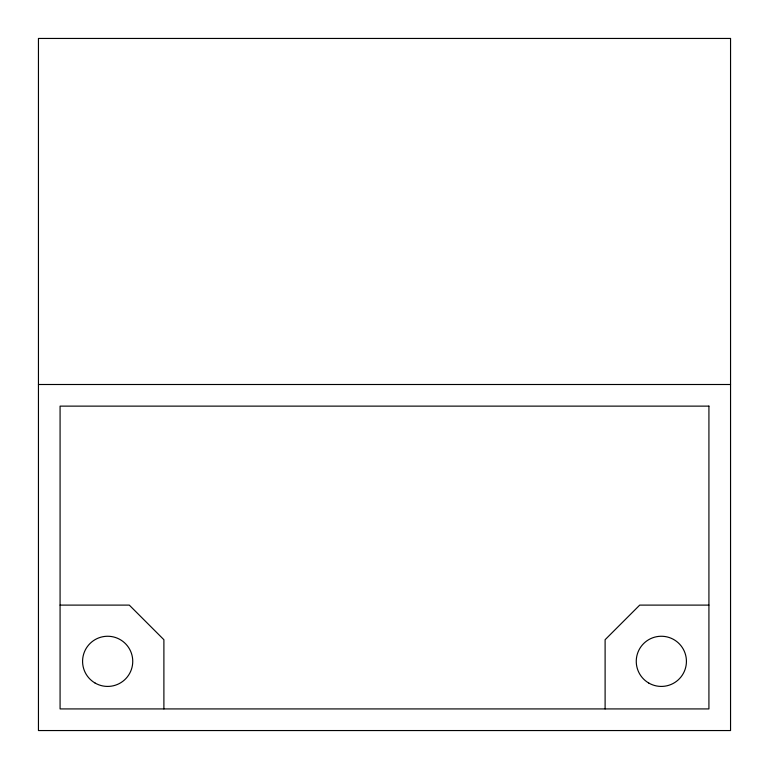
<?xml version="1.0" encoding="UTF-8"?>
<svg xmlns="http://www.w3.org/2000/svg" width="769" height="769" viewBox="0 0 769 769"><rect width="100%" height="100%" fill="white"/><g stroke="black" fill="none" stroke-linecap="round" stroke-linejoin="round"><path stroke-width="1.15" d="M38.45 384.5L730.55 384.5M60.078 605.107L129.288 605.107L163.893 639.712L163.893 708.922M708.922 605.107L639.712 605.107L605.107 639.712L605.107 708.922M730.55 38.45L38.45 38.45L38.45 730.55L730.55 730.55L730.55 38.45M708.922 406.128L60.078 406.128L60.078 708.922L708.922 708.922L708.922 406.08M648.796 683.064A25.089 25.089 0 0 0 686.429 661.34A25.089 25.089 0 0 0 648.796 639.616A25.089 25.089 0 0 0 648.796 683.064M95.116 683.064A25.089 25.089 0 0 0 132.749 661.34A25.089 25.089 0 0 0 95.116 639.616A25.089 25.089 0 0 0 95.116 683.064"/></g></svg>
